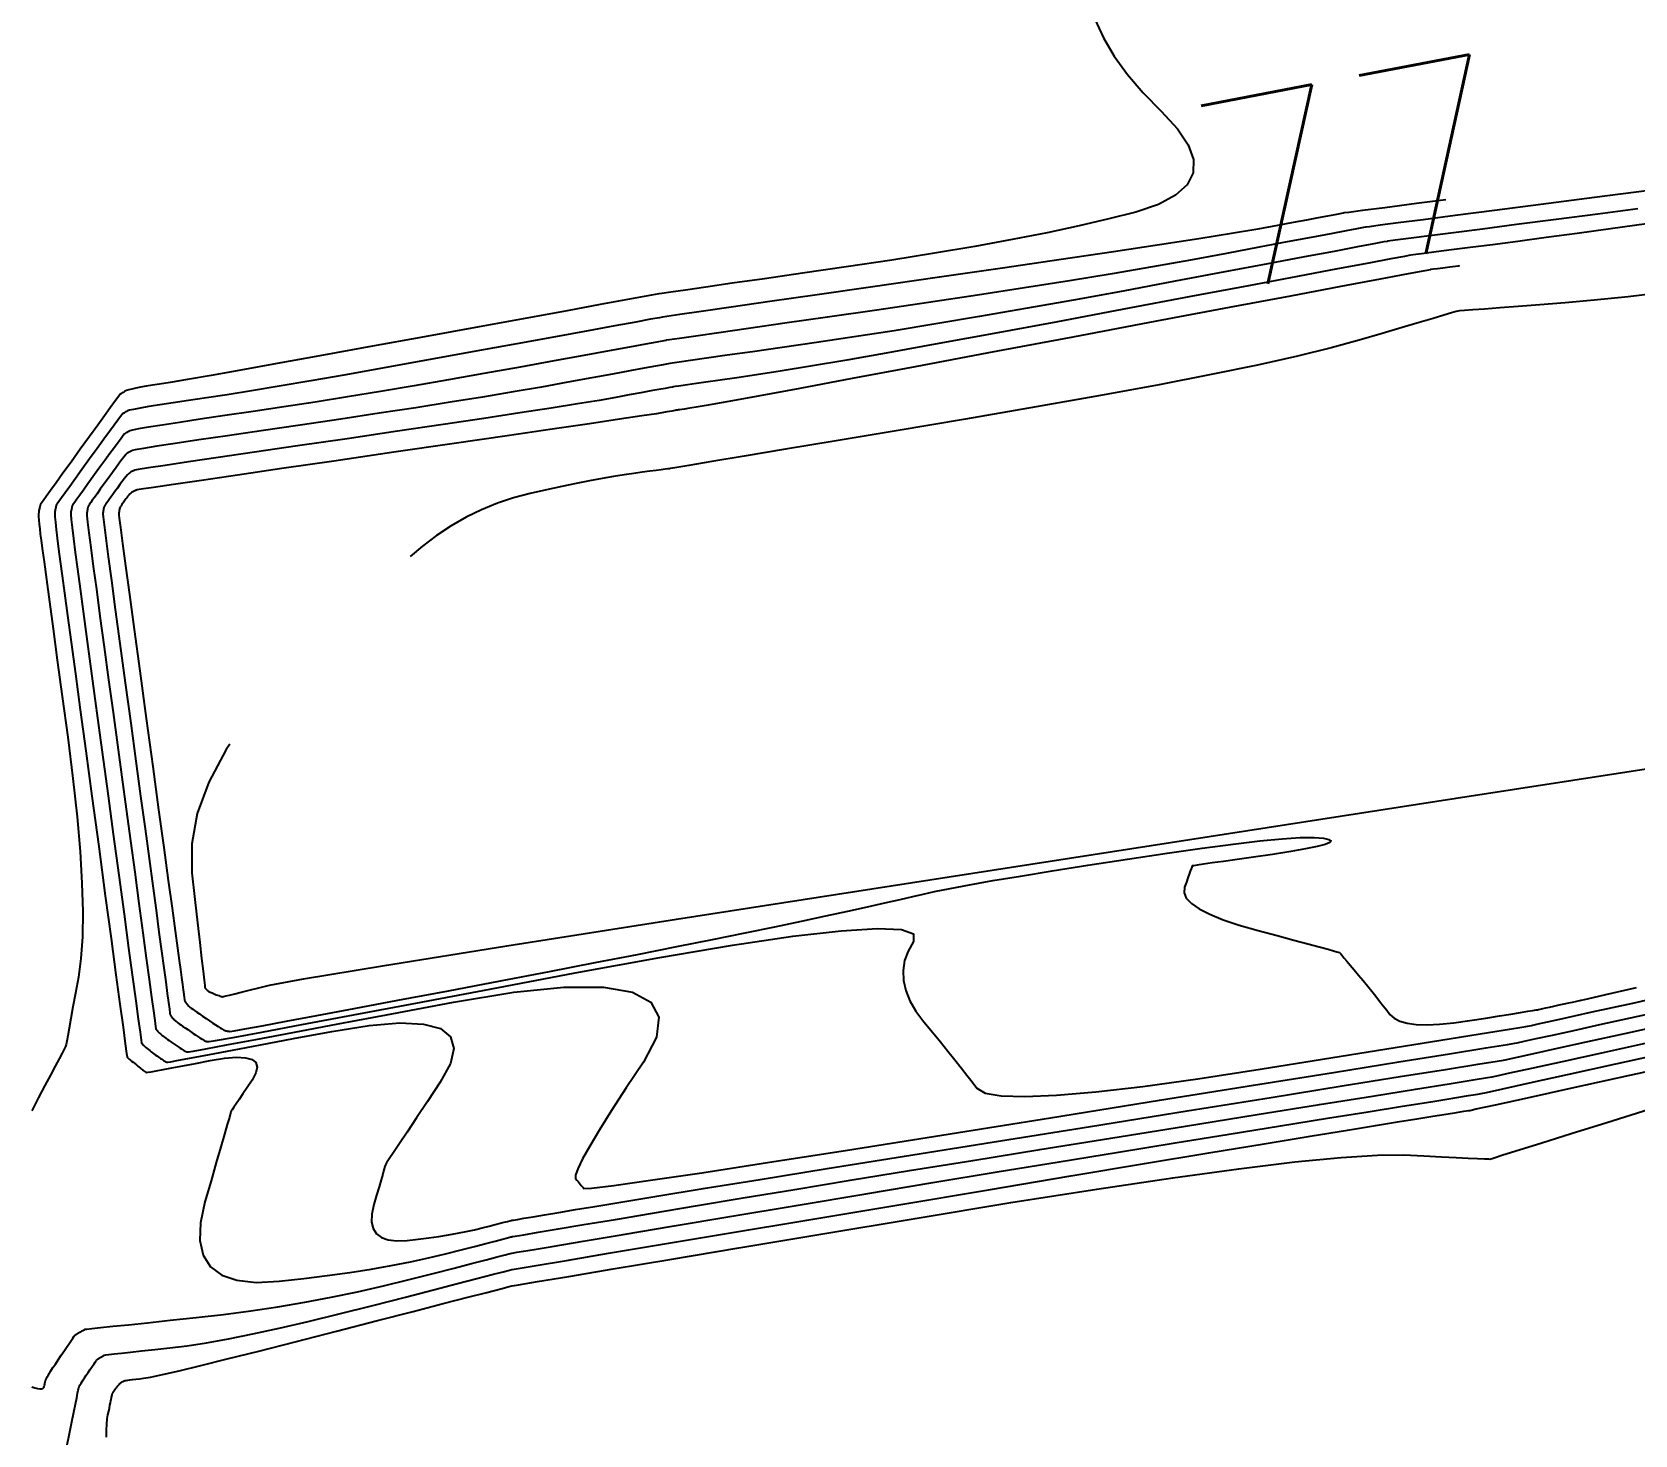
# Model space of a CAD drawing. Header units: metres. Extents: x 729358 to 732680, y 1423022 to 1426117.
# Drawn here: x 730911.2 to 730966.7, y 1425674 to 1425722.6 of the extents above; entities that cross this region are included whole.
import ezdxf

# ---------------------------------------------------------------- set-up
doc = ezdxf.new("R2010")
doc.units = ezdxf.units.M
doc.header["$MEASUREMENT"] = 0
for name, color, linetype in [('CONTOUR', 59, 'Continuous'), ('HR36 IE-Exi_Xref$0$CONTOURTEXT', 7, 'Continuous'), ('INDEX-CON', 252, 'Continuous')]:
    doc.layers.add(name, color=color, linetype=linetype)
doc.styles.add('HR36 IE-Exi_Xref$0$5mm', font='simplex', dxfattribs={"height": 5})

# ---------------------------------------------------------------- blocks, each defined once
blk = doc.blocks.new('ct 50 rai')
at = {"layer": 'CONTOUR', "flags": 128}
for points in [[(-54, -55.963), (-53.705, -56.605), (-53.329, -57.246), (-52.87, -57.884), (-52.329, -58.519), (-51.706, -59.152), (-51.139, -59.76), (-50.765, -60.319), (-50.585, -60.829), (-50.598, -61.29), (-50.805, -61.702), (-51.206, -62.066), (-51.8, -62.38), (-52.588, -62.646), (-53.519, -62.887), (-54.542, -63.127), (-55.657, -63.366), (-56.864, -63.604), (-58.164, -63.841), (-59.555, -64.077), (-61.039, -64.313), (-62.614, -64.547), (-64.135, -64.766), (-65.453, -64.956), (-66.568, -65.117), (-67.481, -65.248), (-68.191, -65.351), (-68.699, -65.424), (-69.004, -65.468), (-69.106, -65.483), (-69.108, -65.483), (-69.109, -65.483), (-69.11, -65.483), (-69.11, -65.483), (-69.111, -65.483), (-69.111, -65.483), (-69.112, -65.483), (-69.112, -65.483), (-69.239, -65.507), (-69.619, -65.576), (-70.254, -65.693), (-71.143, -65.856), (-72.285, -66.065), (-73.681, -66.321), (-75.331, -66.623), (-77.235, -66.972), (-79.155, -67.324), (-80.855, -67.633), (-82.333, -67.901), (-83.591, -68.127), (-84.627, -68.312), (-85.443, -68.454), (-86.037, -68.555), (-86.411, -68.615), (-86.66, -68.652), (-86.88, -68.687), (-87.073, -68.721), (-87.236, -68.752), (-87.372, -68.782), (-87.479, -68.81), (-87.558, -68.835), (-87.608, -68.859), (-87.642, -68.881), (-87.672, -68.899), (-87.697, -68.915), (-87.718, -68.928), (-87.734, -68.938), (-87.745, -68.945), (-87.753, -68.949), (-87.755, -68.951), (-87.756, -68.951), (-87.757, -68.951), (-87.758, -68.952), (-87.76, -68.953), (-87.762, -68.954), (-87.764, -68.955), (-87.767, -68.956), (-87.77, -68.957), (-87.794, -68.988), (-87.861, -69.079), (-87.97, -69.229), (-88.122, -69.438), (-88.317, -69.706), (-88.554, -70.034), (-88.834, -70.421), (-89.156, -70.868), (-89.478, -71.314), (-89.757, -71.702), (-89.994, -72.03), (-90.188, -72.299), (-90.34, -72.509), (-90.448, -72.66), (-90.515, -72.752), (-90.538, -72.784), (-90.54, -72.787), (-90.542, -72.79), (-90.543, -72.793), (-90.545, -72.796), (-90.546, -72.8), (-90.547, -72.803), (-90.547, -72.806), (-90.548, -72.81), (-90.549, -72.816), (-90.551, -72.826), (-90.555, -72.842), (-90.559, -72.862), (-90.565, -72.887), (-90.573, -72.916), (-90.581, -72.951), (-90.591, -72.99), (-90.599, -73.042), (-90.602, -73.116), (-90.6, -73.212), (-90.593, -73.329), (-90.581, -73.469), (-90.564, -73.63), (-90.542, -73.813), (-90.515, -74.017), (-90.475, -74.313), (-90.414, -74.767), (-90.331, -75.381), (-90.226, -76.155), (-90.101, -77.088), (-89.953, -78.181), (-89.785, -79.433), (-89.594, -80.845), (-89.413, -82.28), (-89.27, -83.602), (-89.165, -84.811), (-89.099, -85.907), (-89.072, -86.891), (-89.083, -87.761), (-89.133, -88.519), (-89.221, -89.164), (-89.322, -89.716), (-89.41, -90.195), (-89.484, -90.601), (-89.545, -90.934), (-89.592, -91.194), (-89.627, -91.382), (-89.648, -91.496), (-89.655, -91.538), (-89.671, -91.571), (-89.716, -91.658), (-89.79, -91.801), (-89.894, -91.998), (-90.027, -92.25), (-90.19, -92.556), (-90.381, -92.918), (-90.603, -93.334), (-90.84, -93.8)], [(-90.832, -103.359), (-90.727, -103.397), (-90.636, -103.421), (-90.561, -103.433), (-90.5, -103.431), (-90.454, -103.417), (-90.422, -103.39), (-90.405, -103.35), (-90.396, -103.306), (-90.389, -103.268), (-90.382, -103.236), (-90.377, -103.21), (-90.372, -103.189), (-90.369, -103.174), (-90.367, -103.164), (-90.366, -103.16), (-90.365, -103.158), (-90.363, -103.152), (-90.36, -103.143), (-90.355, -103.132), (-90.348, -103.117), (-90.341, -103.098), (-90.332, -103.077), (-90.321, -103.053), (-90.304, -103.018), (-90.273, -102.965), (-90.229, -102.893), (-90.173, -102.804), (-90.103, -102.696), (-90.02, -102.571), (-89.924, -102.427), (-89.816, -102.265), (-89.707, -102.104), (-89.613, -101.965), (-89.533, -101.846), (-89.467, -101.748), (-89.415, -101.672), (-89.377, -101.616), (-89.353, -101.582), (-89.343, -101.568), (-89.338, -101.564), (-89.328, -101.557), (-89.314, -101.548), (-89.294, -101.536), (-89.27, -101.522), (-89.242, -101.505), (-89.208, -101.486), (-89.17, -101.465), (-89.132, -101.443), (-89.099, -101.425), (-89.07, -101.409), (-89.046, -101.395), (-89.027, -101.385), (-89.013, -101.377), (-89.003, -101.372), (-88.998, -101.369), (-88.935, -101.362), (-88.753, -101.342), (-88.451, -101.31), (-88.03, -101.265), (-87.488, -101.208), (-86.827, -101.139), (-86.047, -101.057), (-85.146, -100.963), (-84.191, -100.854), (-83.244, -100.73), (-82.307, -100.589), (-81.379, -100.432), (-80.46, -100.26), (-79.551, -100.071), (-78.65, -99.866), (-77.759, -99.645), (-76.928, -99.431), (-76.207, -99.245), (-75.597, -99.087), (-75.098, -98.958), (-74.709, -98.858), (-74.43, -98.786), (-74.262, -98.743), (-74.205, -98.728), (-74.203, -98.728), (-74.201, -98.727), (-74.199, -98.727), (-74.198, -98.727), (-74.196, -98.726), (-74.194, -98.726), (-74.192, -98.726), (-74.191, -98.726), (-74.036, -98.7), (-73.573, -98.622), (-72.804, -98.493), (-71.728, -98.313), (-70.344, -98.081), (-68.653, -97.798), (-66.656, -97.463), (-64.351, -97.077), (-61.938, -96.673), (-59.615, -96.286), (-57.382, -95.916), (-55.239, -95.562), (-53.187, -95.225), (-51.225, -94.905), (-49.353, -94.602), (-47.572, -94.315), (-45.944, -94.054), (-44.532, -93.827), (-43.338, -93.636), (-42.361, -93.479), (-41.6, -93.357), (-41.056, -93.269), (-40.73, -93.217), (-40.62, -93.199), (-40.432, -93.158), (-39.871, -93.035), (-38.937, -92.829), (-37.631, -92.542), (-35.951, -92.172), (-33.899, -91.721)], [(-34.798, -61.898), (-36.689, -62.144), (-38.546, -62.384), (-40.155, -62.593), (-41.517, -62.769), (-42.631, -62.913), (-43.498, -63.026), (-44.117, -63.106), (-44.488, -63.154), (-44.612, -63.17), (-44.613, -63.17), (-44.613, -63.17), (-44.614, -63.17), (-44.615, -63.17), (-44.616, -63.17), (-44.617, -63.171), (-44.618, -63.171), (-44.619, -63.171), (-44.695, -63.185), (-44.922, -63.228), (-45.3, -63.299), (-45.828, -63.399), (-46.506, -63.527), (-47.335, -63.683), (-48.314, -63.868), (-49.444, -64.081), (-50.687, -64.311), (-52.008, -64.545), (-53.406, -64.783), (-54.882, -65.026), (-56.435, -65.273), (-58.065, -65.525), (-59.772, -65.781), (-61.557, -66.042), (-63.267, -66.288), (-64.748, -66.502), (-66.002, -66.682), (-67.028, -66.83), (-67.827, -66.945), (-68.397, -67.027), (-68.739, -67.077), (-68.854, -67.093), (-68.855, -67.094), (-68.856, -67.094), (-68.856, -67.094), (-68.857, -67.094), (-68.858, -67.094), (-68.858, -67.094), (-68.859, -67.094), (-68.86, -67.094), (-68.939, -67.109), (-69.177, -67.152), (-69.572, -67.225), (-70.126, -67.326), (-70.837, -67.457), (-71.706, -67.616), (-72.734, -67.804), (-73.919, -68.022), (-75.169, -68.248), (-76.393, -68.465), (-77.589, -68.672), (-78.758, -68.869), (-79.9, -69.056), (-81.014, -69.233), (-82.101, -69.401), (-83.162, -69.558), (-84.144, -69.702), (-84.999, -69.828), (-85.725, -69.938), (-86.324, -70.03), (-86.795, -70.105), (-87.138, -70.162), (-87.353, -70.203), (-87.439, -70.226), (-87.461, -70.239), (-87.48, -70.251), (-87.497, -70.261), (-87.51, -70.269), (-87.521, -70.276), (-87.53, -70.281), (-87.536, -70.284), (-87.539, -70.285), (-87.541, -70.286), (-87.545, -70.287), (-87.55, -70.289), (-87.557, -70.292), (-87.564, -70.295), (-87.573, -70.3), (-87.583, -70.305), (-87.595, -70.31), (-87.62, -70.335), (-87.67, -70.396), (-87.746, -70.494), (-87.848, -70.63), (-87.976, -70.802), (-88.129, -71.011), (-88.309, -71.257), (-88.513, -71.54), (-88.718, -71.824), (-88.896, -72.071), (-89.048, -72.282), (-89.174, -72.456), (-89.274, -72.595), (-89.347, -72.697), (-89.394, -72.762), (-89.415, -72.792), (-89.423, -72.803), (-89.429, -72.815), (-89.435, -72.827), (-89.44, -72.839), (-89.445, -72.851), (-89.448, -72.864), (-89.451, -72.877), (-89.453, -72.89), (-89.455, -72.905), (-89.457, -72.921), (-89.46, -72.938), (-89.464, -72.957), (-89.468, -72.978), (-89.473, -73), (-89.479, -73.024), (-89.485, -73.049), (-89.484, -73.126), (-89.469, -73.304), (-89.438, -73.582), (-89.392, -73.962), (-89.331, -74.442), (-89.255, -75.023), (-89.164, -75.705), (-89.058, -76.488), (-88.94, -77.36), (-88.811, -78.309), (-88.672, -79.336), (-88.523, -80.439), (-88.363, -81.62), (-88.193, -82.877), (-88.013, -84.212), (-87.823, -85.624), (-87.64, -86.984), (-87.481, -88.163), (-87.346, -89.162), (-87.236, -89.979), (-87.15, -90.615), (-87.088, -91.071), (-87.051, -91.345), (-87.038, -91.439), (-87.037, -91.443), (-87.035, -91.447), (-87.033, -91.451), (-87.03, -91.456), (-87.026, -91.462), (-87.022, -91.468), (-87.017, -91.475), (-87.012, -91.482), (-87.003, -91.491), (-86.99, -91.504), (-86.971, -91.522), (-86.946, -91.543), (-86.916, -91.569), (-86.881, -91.598), (-86.841, -91.632), (-86.795, -91.67), (-86.747, -91.709), (-86.699, -91.747), (-86.651, -91.784), (-86.604, -91.82), (-86.557, -91.855), (-86.51, -91.889), (-86.464, -91.922), (-86.418, -91.954), (-86.375, -91.983), (-86.336, -92.009), (-86.302, -92.032), (-86.273, -92.051), (-86.248, -92.067), (-86.228, -92.08), (-86.213, -92.088), (-86.202, -92.094), (-86.194, -92.097), (-86.185, -92.101), (-86.176, -92.103), (-86.167, -92.105), (-86.157, -92.107), (-86.148, -92.109), (-86.138, -92.109), (-86.128, -92.11), (-86.03, -92.094), (-85.757, -92.044), (-85.308, -91.96), (-84.685, -91.844), (-83.887, -91.693), (-82.913, -91.51), (-81.764, -91.292), (-80.44, -91.042), (-79.147, -90.835), (-78.088, -90.751), (-77.265, -90.788), (-76.678, -90.948), (-76.326, -91.229), (-76.21, -91.633), (-76.329, -92.158), (-76.683, -92.805), (-77.126, -93.469), (-77.509, -94.044), (-77.834, -94.531), (-78.1, -94.93), (-78.307, -95.241), (-78.455, -95.462), (-78.545, -95.596), (-78.575, -95.641), (-78.582, -95.664), (-78.602, -95.731), (-78.634, -95.841), (-78.679, -95.995), (-78.736, -96.192), (-78.806, -96.434), (-78.889, -96.718), (-78.984, -97.047), (-79.054, -97.373), (-79.063, -97.65), (-79.011, -97.879), (-78.897, -98.058), (-78.721, -98.188), (-78.484, -98.27), (-78.186, -98.302), (-77.826, -98.286), (-77.444, -98.243), (-77.078, -98.198), (-76.729, -98.149), (-76.397, -98.097), (-76.082, -98.042), (-75.783, -97.983), (-75.501, -97.922), (-75.236, -97.857), (-74.995, -97.795), (-74.786, -97.741), (-74.609, -97.695), (-74.465, -97.658), (-74.352, -97.629), (-74.271, -97.608), (-74.223, -97.595), (-74.206, -97.591), (-74.205, -97.591), (-74.204, -97.591), (-74.203, -97.591), (-74.202, -97.59), (-74.2, -97.59), (-74.198, -97.59), (-74.195, -97.589), (-74.192, -97.589), (-74.145, -97.581), (-74.009, -97.558), (-73.784, -97.52), (-73.47, -97.468), (-73.067, -97.4), (-72.575, -97.318), (-71.994, -97.221), (-71.324, -97.108), (-70.431, -96.96), (-69.18, -96.755), (-67.571, -96.494), (-65.604, -96.175), (-63.279, -95.8), (-60.596, -95.368), (-57.555, -94.88), (-54.156, -94.334), (-50.802, -93.796), (-47.895, -93.33), (-45.435, -92.935), (-43.422, -92.612), (-41.856, -92.361), (-40.738, -92.181), (-40.066, -92.074), (-39.842, -92.038), (-39.724, -92.012), (-39.373, -91.935), (-38.789, -91.806), (-37.972, -91.626), (-36.922, -91.395), (-35.639, -91.113), (-34.122, -90.779)]]:
    blk.add_lwpolyline(points, dxfattribs=at)
at = {"layer": 'CONTOUR'}
for points in [[(-34.888, -63.051), (-36.131, -63.227), (-37.289, -63.388), (-38.361, -63.534), (-39.346, -63.663), (-40.23, -63.778), (-40.996, -63.877), (-41.644, -63.961), (-42.174, -64.03), (-42.587, -64.083), (-42.882, -64.121), (-43.059, -64.144), (-43.119, -64.152), (-43.12, -64.152), (-43.121, -64.152), (-43.121, -64.153), (-43.122, -64.153), (-43.123, -64.153), (-43.123, -64.153), (-43.124, -64.153), (-43.125, -64.153), (-43.279, -64.182), (-43.742, -64.27), (-44.513, -64.415), (-45.593, -64.619), (-46.981, -64.881), (-48.676, -65.201), (-50.681, -65.579), (-52.993, -66.015), (-55.35, -66.458), (-57.489, -66.855), (-59.409, -67.208), (-61.11, -67.515), (-62.593, -67.776), (-63.857, -67.993), (-64.903, -68.164), (-65.73, -68.29), (-66.403, -68.387), (-66.986, -68.471), (-67.479, -68.543), (-67.883, -68.601), (-68.197, -68.646), (-68.422, -68.678), (-68.557, -68.698), (-68.602, -68.704), (-68.602, -68.704), (-68.603, -68.704), (-68.603, -68.705), (-68.604, -68.705), (-68.605, -68.705), (-68.606, -68.705), (-68.607, -68.705), (-68.608, -68.705), (-68.64, -68.711), (-68.734, -68.728), (-68.89, -68.757), (-69.109, -68.797), (-69.389, -68.848), (-69.731, -68.911), (-70.136, -68.985), (-70.602, -69.071), (-71.183, -69.173), (-71.931, -69.297), (-72.845, -69.443), (-73.925, -69.611), (-75.172, -69.801), (-76.586, -70.013), (-78.166, -70.246), (-79.912, -70.502), (-81.628, -70.752), (-83.117, -70.97), (-84.378, -71.155), (-85.412, -71.307), (-86.218, -71.427), (-86.796, -71.515), (-87.147, -71.57), (-87.271, -71.592), (-87.28, -71.598), (-87.288, -71.603), (-87.296, -71.607), (-87.303, -71.611), (-87.309, -71.614), (-87.314, -71.616), (-87.319, -71.618), (-87.322, -71.619), (-87.327, -71.62), (-87.333, -71.622), (-87.342, -71.626), (-87.353, -71.631), (-87.367, -71.637), (-87.382, -71.645), (-87.4, -71.653), (-87.42, -71.663), (-87.445, -71.681), (-87.48, -71.713), (-87.523, -71.76), (-87.575, -71.821), (-87.636, -71.897), (-87.705, -71.988), (-87.784, -72.093), (-87.871, -72.213), (-87.958, -72.333), (-88.035, -72.44), (-88.102, -72.534), (-88.16, -72.614), (-88.207, -72.68), (-88.245, -72.733), (-88.274, -72.773), (-88.292, -72.799), (-88.305, -72.819), (-88.317, -72.839), (-88.327, -72.86), (-88.336, -72.881), (-88.343, -72.903), (-88.35, -72.925), (-88.354, -72.948), (-88.358, -72.971), (-88.36, -72.994), (-88.363, -73.015), (-88.366, -73.034), (-88.369, -73.052), (-88.371, -73.069), (-88.374, -73.084), (-88.377, -73.097), (-88.38, -73.109), (-88.37, -73.21), (-88.335, -73.492), (-88.275, -73.953), (-88.191, -74.594), (-88.081, -75.415), (-87.946, -76.417), (-87.786, -77.598), (-87.601, -78.959), (-87.41, -80.364), (-87.232, -81.676), (-87.066, -82.895), (-86.913, -84.022), (-86.773, -85.055), (-86.646, -85.996), (-86.531, -86.844), (-86.43, -87.599), (-86.34, -88.263), (-86.262, -88.84), (-86.196, -89.329), (-86.142, -89.731), (-86.099, -90.045), (-86.068, -90.271), (-86.049, -90.409), (-86.041, -90.46), (-86.039, -90.468), (-86.035, -90.477), (-86.03, -90.486), (-86.023, -90.497), (-86.015, -90.509), (-86.006, -90.522), (-85.996, -90.537), (-85.984, -90.552), (-85.971, -90.568), (-85.956, -90.585), (-85.94, -90.602), (-85.923, -90.619), (-85.904, -90.637), (-85.884, -90.655), (-85.863, -90.674), (-85.84, -90.693), (-85.812, -90.715), (-85.774, -90.744), (-85.726, -90.779), (-85.668, -90.82), (-85.6, -90.868), (-85.523, -90.922), (-85.436, -90.983), (-85.339, -91.049), (-85.242, -91.115), (-85.156, -91.174), (-85.08, -91.225), (-85.014, -91.268), (-84.959, -91.303), (-84.915, -91.33), (-84.881, -91.35), (-84.857, -91.362), (-84.838, -91.37), (-84.819, -91.377), (-84.799, -91.383), (-84.778, -91.388), (-84.757, -91.392), (-84.736, -91.395), (-84.713, -91.397), (-84.691, -91.398), (-84.472, -91.361), (-83.864, -91.25), (-82.865, -91.065), (-81.475, -90.804), (-79.695, -90.469), (-77.525, -90.06), (-74.964, -89.576), (-72.013, -89.017), (-69.076, -88.478), (-66.56, -88.055), (-64.465, -87.747), (-62.789, -87.553), (-61.534, -87.475), (-60.7, -87.512), (-60.286, -87.664), (-60.292, -87.931), (-60.476, -88.259), (-60.594, -88.592), (-60.647, -88.93), (-60.634, -89.275), (-60.556, -89.625), (-60.413, -89.981), (-60.204, -90.343), (-59.929, -90.71), (-59.632, -91.07), (-59.354, -91.409), (-59.095, -91.728), (-58.856, -92.026), (-58.635, -92.303), (-58.434, -92.56), (-58.253, -92.796), (-58.09, -93.011), (-57.803, -93.18), (-57.248, -93.277), (-56.423, -93.302), (-55.331, -93.256), (-53.969, -93.138), (-52.339, -92.948), (-50.44, -92.687), (-48.272, -92.353), (-46.114, -92.007), (-44.244, -91.707), (-42.662, -91.453), (-41.367, -91.245), (-40.359, -91.084), (-39.64, -90.968), (-39.208, -90.899), (-39.064, -90.876), (-39.017, -90.866), (-38.876, -90.835), (-38.642, -90.783), (-38.314, -90.711), (-37.893, -90.618), (-37.378, -90.505), (-36.77, -90.371), (-36.068, -90.217), (-35.366, -90.062), (-34.757, -89.928)], [(-88.251, -105.112), (-88.247, -104.864), (-88.237, -104.651), (-88.22, -104.472), (-88.197, -104.327), (-88.173, -104.206), (-88.15, -104.098), (-88.131, -104.002), (-88.113, -103.919), (-88.099, -103.849), (-88.087, -103.792), (-88.077, -103.747), (-88.07, -103.715), (-88.064, -103.691), (-88.059, -103.669), (-88.055, -103.65), (-88.051, -103.634), (-88.047, -103.621), (-88.044, -103.61), (-88.042, -103.602), (-88.04, -103.596), (-88.037, -103.591), (-88.032, -103.583), (-88.025, -103.572), (-88.017, -103.558), (-88.006, -103.541), (-87.993, -103.522), (-87.978, -103.499), (-87.961, -103.474), (-87.943, -103.448), (-87.925, -103.423), (-87.907, -103.398), (-87.889, -103.375), (-87.871, -103.352), (-87.854, -103.33), (-87.836, -103.309), (-87.818, -103.288), (-87.8, -103.269), (-87.784, -103.252), (-87.77, -103.238), (-87.757, -103.225), (-87.746, -103.214), (-87.736, -103.205), (-87.727, -103.199), (-87.72, -103.194), (-87.713, -103.19), (-87.705, -103.186), (-87.696, -103.182), (-87.686, -103.177), (-87.675, -103.172), (-87.663, -103.166), (-87.65, -103.16), (-87.636, -103.154), (-87.613, -103.147), (-87.572, -103.138), (-87.514, -103.129), (-87.438, -103.118), (-87.346, -103.106), (-87.235, -103.093), (-87.108, -103.079), (-86.962, -103.063), (-86.723, -103.024), (-86.314, -102.937), (-85.735, -102.804), (-84.985, -102.624), (-84.065, -102.397), (-82.974, -102.123), (-81.714, -101.802), (-80.283, -101.434), (-78.861, -101.067), (-77.628, -100.749), (-76.585, -100.479), (-75.731, -100.259), (-75.065, -100.087), (-74.589, -99.964), (-74.302, -99.89), (-74.204, -99.865), (-74.201, -99.865), (-74.198, -99.864), (-74.196, -99.863), (-74.194, -99.863), (-74.192, -99.863), (-74.191, -99.862), (-74.19, -99.862), (-74.189, -99.862), (-73.971, -99.826), (-73.316, -99.716), (-72.225, -99.533), (-70.698, -99.277), (-68.735, -98.948), (-66.335, -98.546), (-63.5, -98.071), (-60.228, -97.523), (-56.909, -96.977), (-53.934, -96.508), (-51.303, -96.117), (-49.015, -95.804), (-47.07, -95.568), (-45.468, -95.409), (-44.21, -95.329), (-43.295, -95.325), (-42.598, -95.359), (-41.994, -95.388), (-41.483, -95.412), (-41.065, -95.432), (-40.739, -95.447), (-40.506, -95.458), (-40.366, -95.465), (-40.318, -95.467), (-40.205, -95.432), (-39.866, -95.326), (-39.303, -95.149), (-38.514, -94.902), (-37.501, -94.585), (-36.262, -94.197), (-34.799, -93.738)], [(-34.19, -65.428), (-35.525, -65.582), (-36.698, -65.703), (-37.709, -65.792), (-38.58, -65.859), (-39.335, -65.918), (-39.974, -65.967), (-40.497, -66.008), (-40.904, -66.039), (-41.194, -66.062), (-41.369, -66.075), (-41.428, -66.08), (-41.482, -66.096), (-41.643, -66.143), (-41.91, -66.222), (-42.284, -66.333), (-42.765, -66.476), (-43.353, -66.65), (-44.047, -66.855), (-44.848, -67.092), (-45.809, -67.356), (-46.982, -67.642), (-48.368, -67.951), (-49.967, -68.281), (-51.779, -68.633), (-53.803, -69.007), (-56.04, -69.403), (-58.489, -69.821), (-60.886, -70.224), (-62.962, -70.572), (-64.72, -70.867), (-66.158, -71.109), (-67.276, -71.297), (-68.075, -71.431), (-68.554, -71.511), (-68.714, -71.538), (-68.734, -71.541), (-68.793, -71.548), (-68.892, -71.561), (-69.031, -71.579), (-69.208, -71.603), (-69.426, -71.631), (-69.683, -71.665), (-69.979, -71.704), (-70.311, -71.751), (-70.677, -71.809), (-71.076, -71.879), (-71.509, -71.961), (-71.974, -72.053), (-72.473, -72.158), (-73.005, -72.273), (-73.57, -72.4), (-74.145, -72.551), (-74.706, -72.739), (-75.253, -72.963), (-75.786, -73.223), (-76.304, -73.52), (-76.809, -73.854), (-77.3, -74.224), (-77.729, -74.589)], [(-83.975, -81.087), (-84.102, -81.273), (-84.704, -82.404), (-85.103, -83.495), (-85.297, -84.543), (-85.288, -85.55), (-85.184, -86.475), (-85.094, -87.278), (-85.017, -87.958), (-84.954, -88.516), (-84.905, -88.951), (-84.869, -89.264), (-84.847, -89.454), (-84.838, -89.522), (-84.835, -89.529), (-84.831, -89.537), (-84.825, -89.546), (-84.818, -89.556), (-84.808, -89.567), (-84.797, -89.578), (-84.784, -89.591), (-84.77, -89.604), (-84.756, -89.617), (-84.743, -89.629), (-84.733, -89.638), (-84.724, -89.646), (-84.717, -89.652), (-84.713, -89.656), (-84.71, -89.659), (-84.709, -89.66), (-84.705, -89.661), (-84.695, -89.666), (-84.678, -89.673), (-84.655, -89.682), (-84.625, -89.695), (-84.588, -89.711), (-84.545, -89.729), (-84.495, -89.75), (-84.444, -89.771), (-84.398, -89.789), (-84.358, -89.805), (-84.323, -89.817), (-84.293, -89.827), (-84.269, -89.834), (-84.249, -89.838), (-84.235, -89.84), (-84.2, -89.833), (-84.116, -89.815), (-83.985, -89.784), (-83.805, -89.74), (-83.577, -89.685), (-83.301, -89.617), (-82.976, -89.536), (-82.604, -89.443), (-81.425, -89.226), (-78.681, -88.773), (-74.372, -88.083), (-68.497, -87.157), (-61.058, -85.995), (-52.054, -84.597), (-41.484, -82.962), (-29.35, -81.091)]]:
    blk.add_lwpolyline(points, dxfattribs=at)
at = {"layer": 'INDEX-CON'}
for points in [[(-35.186, -62.531), (-36.579, -62.716), (-38.018, -62.904), (-39.388, -63.081), (-40.575, -63.235), (-41.58, -63.365), (-42.403, -63.472), (-43.042, -63.554), (-43.499, -63.614), (-43.774, -63.649), (-43.866, -63.661), (-43.866, -63.661), (-43.867, -63.661), (-43.868, -63.661), (-43.868, -63.662), (-43.869, -63.662), (-43.87, -63.662), (-43.871, -63.662), (-43.872, -63.662), (-43.987, -63.684), (-44.332, -63.749), (-44.907, -63.857), (-45.71, -64.009), (-46.743, -64.204), (-48.006, -64.442), (-49.497, -64.723), (-51.218, -65.048), (-53.019, -65.384), (-54.748, -65.7), (-56.408, -65.995), (-57.996, -66.27), (-59.514, -66.525), (-60.961, -66.759), (-62.338, -66.973), (-63.643, -67.166), (-64.835, -67.338), (-65.867, -67.487), (-66.741, -67.612), (-67.456, -67.715), (-68.012, -67.796), (-68.409, -67.853), (-68.648, -67.887), (-68.728, -67.899), (-68.729, -67.899), (-68.729, -67.899), (-68.73, -67.899), (-68.731, -67.899), (-68.731, -67.899), (-68.732, -67.9), (-68.733, -67.9), (-68.734, -67.9), (-68.79, -67.91), (-68.955, -67.94), (-69.231, -67.991), (-69.617, -68.062), (-70.113, -68.153), (-70.719, -68.264), (-71.435, -68.395), (-72.261, -68.546), (-73.176, -68.711), (-74.162, -68.881), (-75.217, -69.058), (-76.341, -69.24), (-77.536, -69.429), (-78.8, -69.623), (-80.134, -69.823), (-81.537, -70.03), (-82.886, -70.227), (-84.058, -70.399), (-85.052, -70.546), (-85.868, -70.669), (-86.506, -70.766), (-86.967, -70.839), (-87.25, -70.886), (-87.355, -70.909), (-87.37, -70.919), (-87.384, -70.927), (-87.396, -70.934), (-87.407, -70.94), (-87.415, -70.945), (-87.422, -70.948), (-87.427, -70.951), (-87.431, -70.952), (-87.434, -70.953), (-87.439, -70.955), (-87.446, -70.958), (-87.455, -70.961), (-87.465, -70.966), (-87.478, -70.972), (-87.492, -70.979), (-87.507, -70.987), (-87.532, -71.008), (-87.575, -71.055), (-87.635, -71.127), (-87.712, -71.226), (-87.806, -71.35), (-87.917, -71.5), (-88.046, -71.675), (-88.192, -71.877), (-88.338, -72.079), (-88.465, -72.256), (-88.575, -72.408), (-88.667, -72.535), (-88.74, -72.638), (-88.796, -72.715), (-88.834, -72.768), (-88.854, -72.795), (-88.864, -72.811), (-88.873, -72.827), (-88.881, -72.843), (-88.888, -72.86), (-88.894, -72.877), (-88.899, -72.895), (-88.903, -72.912), (-88.905, -72.931), (-88.908, -72.949), (-88.91, -72.968), (-88.913, -72.986), (-88.916, -73.005), (-88.92, -73.023), (-88.924, -73.042), (-88.928, -73.061), (-88.933, -73.079), (-88.927, -73.168), (-88.902, -73.398), (-88.857, -73.768), (-88.791, -74.278), (-88.706, -74.929), (-88.6, -75.72), (-88.475, -76.652), (-88.33, -77.724), (-88.175, -78.862), (-88.021, -79.993), (-87.869, -81.116), (-87.718, -82.23), (-87.568, -83.337), (-87.42, -84.437), (-87.272, -85.528), (-87.126, -86.611), (-86.99, -87.624), (-86.872, -88.502), (-86.771, -89.245), (-86.689, -89.855), (-86.624, -90.33), (-86.578, -90.671), (-86.55, -90.877), (-86.54, -90.95), (-86.538, -90.955), (-86.535, -90.962), (-86.531, -90.969), (-86.527, -90.977), (-86.521, -90.986), (-86.514, -90.995), (-86.507, -91.006), (-86.498, -91.017), (-86.487, -91.03), (-86.473, -91.045), (-86.455, -91.062), (-86.435, -91.081), (-86.41, -91.103), (-86.383, -91.127), (-86.352, -91.153), (-86.318, -91.181), (-86.279, -91.212), (-86.236, -91.245), (-86.188, -91.281), (-86.136, -91.32), (-86.079, -91.361), (-86.017, -91.405), (-85.95, -91.452), (-85.879, -91.501), (-85.808, -91.549), (-85.746, -91.592), (-85.691, -91.628), (-85.644, -91.659), (-85.604, -91.685), (-85.572, -91.705), (-85.547, -91.719), (-85.53, -91.728), (-85.516, -91.734), (-85.502, -91.739), (-85.487, -91.743), (-85.473, -91.747), (-85.457, -91.749), (-85.442, -91.752), (-85.426, -91.753), (-85.409, -91.754), (-85.251, -91.728), (-84.81, -91.647), (-84.087, -91.512), (-83.08, -91.324), (-81.791, -91.081), (-80.219, -90.785), (-78.364, -90.434), (-76.226, -90.029), (-74.13, -89.684), (-72.397, -89.512), (-71.028, -89.512), (-70.024, -89.685), (-69.383, -90.032), (-69.107, -90.551), (-69.195, -91.242), (-69.647, -92.107), (-70.238, -93.002), (-70.745, -93.786), (-71.166, -94.457), (-71.502, -95.017), (-71.753, -95.465), (-71.919, -95.801), (-72, -96.026), (-71.995, -96.139), (-71.95, -96.194), (-71.907, -96.246), (-71.867, -96.295), (-71.831, -96.34), (-71.797, -96.383), (-71.766, -96.422), (-71.738, -96.458), (-71.713, -96.491), (-71.44, -96.48), (-70.667, -96.385), (-69.395, -96.205), (-67.623, -95.94), (-65.351, -95.591), (-62.579, -95.158), (-59.308, -94.64), (-55.537, -94.037), (-51.768, -93.432), (-48.501, -92.908), (-45.737, -92.465), (-43.475, -92.102), (-41.716, -91.82), (-40.459, -91.618), (-39.705, -91.497), (-39.453, -91.457), (-39.37, -91.439), (-39.125, -91.385), (-38.716, -91.295), (-38.143, -91.169), (-37.407, -91.007), (-36.508, -90.809), (-35.446, -90.575), (-34.22, -90.305)], [(-89.628, -105.432), (-89.534, -104.976), (-89.453, -104.58), (-89.384, -104.242), (-89.327, -103.963), (-89.281, -103.743), (-89.248, -103.582), (-89.227, -103.481), (-89.218, -103.438), (-89.215, -103.424), (-89.211, -103.411), (-89.207, -103.397), (-89.203, -103.383), (-89.198, -103.369), (-89.192, -103.354), (-89.187, -103.339), (-89.18, -103.325), (-89.17, -103.304), (-89.153, -103.274), (-89.127, -103.232), (-89.095, -103.181), (-89.054, -103.119), (-89.007, -103.046), (-88.951, -102.963), (-88.888, -102.869), (-88.825, -102.776), (-88.769, -102.694), (-88.72, -102.622), (-88.678, -102.561), (-88.643, -102.512), (-88.615, -102.473), (-88.594, -102.445), (-88.58, -102.428), (-88.569, -102.416), (-88.556, -102.405), (-88.542, -102.393), (-88.526, -102.38), (-88.508, -102.368), (-88.489, -102.355), (-88.468, -102.342), (-88.445, -102.329), (-88.423, -102.317), (-88.402, -102.305), (-88.383, -102.295), (-88.366, -102.286), (-88.351, -102.278), (-88.338, -102.272), (-88.326, -102.266), (-88.317, -102.262), (-88.274, -102.254), (-88.163, -102.24), (-87.983, -102.219), (-87.734, -102.192), (-87.417, -102.157), (-87.031, -102.116), (-86.577, -102.068), (-86.054, -102.013), (-85.457, -101.939), (-84.779, -101.833), (-84.021, -101.696), (-83.182, -101.528), (-82.262, -101.328), (-81.262, -101.097), (-80.182, -100.834), (-79.021, -100.539), (-77.894, -100.249), (-76.918, -99.997), (-76.091, -99.783), (-75.414, -99.609), (-74.887, -99.473), (-74.51, -99.375), (-74.282, -99.317), (-74.205, -99.297), (-74.202, -99.296), (-74.2, -99.296), (-74.198, -99.295), (-74.196, -99.295), (-74.194, -99.295), (-74.192, -99.294), (-74.191, -99.294), (-74.19, -99.294), (-73.981, -99.259), (-73.356, -99.154), (-72.314, -98.979), (-70.857, -98.735), (-68.983, -98.421), (-66.693, -98.038), (-63.987, -97.584), (-60.864, -97.061), (-57.691, -96.529), (-54.832, -96.051), (-52.288, -95.627), (-50.057, -95.256), (-48.141, -94.938), (-46.54, -94.674), (-45.252, -94.463), (-44.279, -94.305), (-43.514, -94.182), (-42.851, -94.076), (-42.29, -93.986), (-41.83, -93.912), (-41.472, -93.855), (-41.216, -93.813), (-41.061, -93.789), (-41.008, -93.78), (-40.785, -93.731), (-40.119, -93.585), (-39.011, -93.341), (-37.46, -92.999), (-35.466, -92.561), (-33.029, -92.024)], [(-41.364, -64.513), (-41.416, -64.519), (-41.707, -64.557), (-41.946, -64.588), (-42.132, -64.612), (-42.265, -64.629), (-42.345, -64.64), (-42.372, -64.643), (-42.373, -64.643), (-42.374, -64.644), (-42.375, -64.644), (-42.376, -64.644), (-42.376, -64.644), (-42.377, -64.644), (-42.377, -64.644), (-42.377, -64.644), (-42.571, -64.681), (-43.152, -64.79), (-44.12, -64.973), (-45.475, -65.229), (-47.218, -65.557), (-49.347, -65.959), (-51.864, -66.434), (-54.768, -66.982), (-57.682, -67.531), (-60.229, -68.011), (-62.41, -68.42), (-64.224, -68.759), (-65.672, -69.028), (-66.753, -69.227), (-67.468, -69.356), (-67.816, -69.415), (-67.971, -69.437), (-68.105, -69.456), (-68.218, -69.473), (-68.311, -69.486), (-68.383, -69.496), (-68.434, -69.504), (-68.465, -69.508), (-68.476, -69.51), (-68.476, -69.51), (-68.476, -69.51), (-68.477, -69.51), (-68.477, -69.51), (-68.478, -69.51), (-68.479, -69.51), (-68.48, -69.511), (-68.482, -69.511), (-68.49, -69.512), (-68.513, -69.516), (-68.549, -69.523), (-68.6, -69.532), (-68.665, -69.544), (-68.744, -69.559), (-68.837, -69.576), (-68.944, -69.596), (-69.19, -69.635), (-69.7, -69.713), (-70.472, -69.829), (-71.509, -69.982), (-72.808, -70.173), (-74.371, -70.402), (-76.198, -70.669), (-78.288, -70.974), (-80.371, -71.277), (-82.176, -71.54), (-83.705, -71.763), (-84.955, -71.946), (-85.929, -72.089), (-86.625, -72.191), (-87.044, -72.253), (-87.186, -72.275), (-87.189, -72.277), (-87.192, -72.279), (-87.196, -72.28), (-87.199, -72.282), (-87.203, -72.283), (-87.206, -72.284), (-87.21, -72.285), (-87.214, -72.286), (-87.22, -72.287), (-87.228, -72.29), (-87.238, -72.295), (-87.252, -72.301), (-87.268, -72.308), (-87.287, -72.317), (-87.308, -72.328), (-87.332, -72.339), (-87.358, -72.354), (-87.384, -72.372), (-87.411, -72.393), (-87.438, -72.417), (-87.465, -72.445), (-87.493, -72.477), (-87.521, -72.511), (-87.55, -72.549), (-87.578, -72.588), (-87.604, -72.625), (-87.629, -72.66), (-87.652, -72.692), (-87.674, -72.723), (-87.695, -72.752), (-87.713, -72.778), (-87.731, -72.803), (-87.746, -72.827), (-87.761, -72.852), (-87.773, -72.877), (-87.784, -72.902), (-87.793, -72.929), (-87.8, -72.956), (-87.806, -72.983), (-87.81, -73.011), (-87.813, -73.038), (-87.816, -73.062), (-87.819, -73.083), (-87.821, -73.1), (-87.823, -73.115), (-87.824, -73.126), (-87.826, -73.134), (-87.827, -73.139), (-87.813, -73.253), (-87.769, -73.585), (-87.694, -74.138), (-87.59, -74.91), (-87.456, -75.902), (-87.291, -77.113), (-87.097, -78.544), (-86.873, -80.195), (-86.645, -81.866), (-86.442, -83.36), (-86.263, -84.675), (-86.109, -85.813), (-85.978, -86.773), (-85.872, -87.555), (-85.79, -88.159), (-85.733, -88.586), (-85.69, -88.903), (-85.653, -89.178), (-85.621, -89.413), (-85.594, -89.607), (-85.573, -89.759), (-85.558, -89.871), (-85.547, -89.941), (-85.542, -89.971), (-85.539, -89.98), (-85.535, -89.991), (-85.528, -90.004), (-85.52, -90.018), (-85.51, -90.033), (-85.498, -90.05), (-85.485, -90.068), (-85.47, -90.087), (-85.455, -90.107), (-85.44, -90.125), (-85.425, -90.142), (-85.412, -90.157), (-85.398, -90.171), (-85.386, -90.184), (-85.374, -90.195), (-85.363, -90.204), (-85.344, -90.218), (-85.311, -90.242), (-85.263, -90.276), (-85.2, -90.32), (-85.122, -90.375), (-85.029, -90.439), (-84.922, -90.513), (-84.799, -90.597), (-84.676, -90.682), (-84.566, -90.756), (-84.469, -90.821), (-84.385, -90.876), (-84.315, -90.921), (-84.258, -90.956), (-84.215, -90.981), (-84.184, -90.996), (-84.16, -91.006), (-84.136, -91.015), (-84.11, -91.023), (-84.084, -91.029), (-84.057, -91.034), (-84.03, -91.038), (-84.001, -91.041), (-83.972, -91.042), (-83.828, -91.021), (-83.455, -90.955), (-82.853, -90.846), (-82.021, -90.692), (-80.96, -90.494), (-79.67, -90.251), (-78.151, -89.965), (-76.403, -89.634), (-74.596, -89.291), (-72.901, -88.966), (-71.319, -88.66), (-69.85, -88.373), (-68.492, -88.105), (-67.248, -87.856), (-66.115, -87.626), (-65.096, -87.414), (-64.172, -87.22), (-63.328, -87.04), (-62.565, -86.876), (-61.881, -86.727), (-61.278, -86.593), (-60.754, -86.475), (-60.311, -86.371), (-59.947, -86.283), (-59.554, -86.193), (-59.02, -86.086), (-58.346, -85.961), (-57.532, -85.818), (-56.577, -85.658), (-55.483, -85.479), (-54.248, -85.283), (-52.872, -85.07), (-51.501, -84.864), (-50.28, -84.69), (-49.207, -84.55), (-48.284, -84.443), (-47.51, -84.368), (-46.885, -84.327), (-46.409, -84.319), (-46.082, -84.343), (-45.89, -84.388), (-45.815, -84.44), (-45.859, -84.499), (-46.02, -84.566), (-46.301, -84.64), (-46.699, -84.722), (-47.216, -84.811), (-47.851, -84.907), (-48.502, -85.001), (-49.066, -85.082), (-49.543, -85.151), (-49.933, -85.207), (-50.237, -85.251), (-50.454, -85.282), (-50.585, -85.301), (-50.629, -85.307), (-50.633, -85.319), (-50.646, -85.354), (-50.666, -85.412), (-50.695, -85.493), (-50.733, -85.598), (-50.778, -85.726), (-50.832, -85.876), (-50.893, -86.05), (-50.911, -86.236), (-50.833, -86.423), (-50.658, -86.609), (-50.387, -86.796), (-50.02, -86.984), (-49.556, -87.172), (-48.997, -87.36), (-48.341, -87.548), (-47.681, -87.725), (-47.109, -87.879), (-46.625, -88.009), (-46.229, -88.115), (-45.921, -88.199), (-45.701, -88.258), (-45.569, -88.294), (-45.525, -88.306), (-45.515, -88.319), (-45.484, -88.357), (-45.433, -88.418), (-45.361, -88.504), (-45.269, -88.615), (-45.156, -88.749), (-45.022, -88.908), (-44.868, -89.092), (-44.708, -89.284), (-44.554, -89.47), (-44.407, -89.65), (-44.267, -89.824), (-44.134, -89.992), (-44.007, -90.154), (-43.888, -90.309), (-43.776, -90.459), (-43.637, -90.59), (-43.439, -90.691), (-43.182, -90.762), (-42.866, -90.804), (-42.49, -90.815), (-42.055, -90.796), (-41.561, -90.748), (-41.007, -90.669), (-40.461, -90.582), (-39.987, -90.506), (-39.586, -90.441), (-39.258, -90.389), (-39.003, -90.348), (-38.821, -90.319), (-38.711, -90.301), (-38.675, -90.295), (-38.663, -90.292), (-38.627, -90.285), (-38.568, -90.272), (-38.485, -90.253), (-38.378, -90.23), (-38.248, -90.201), (-38.094, -90.167), (-37.916, -90.128), (-37.738, -90.089), (-37.583, -90.055), (-37.452, -90.026), (-37.344, -90.002), (-37.259, -89.984), (-37.198, -89.97), (-37.16, -89.962), (-37.145, -89.959), (-36.931, -89.91), (-36.296, -89.763), (-35.238, -89.52)], [(-41.836, -62.223), (-42.859, -62.355), (-43.953, -62.497), (-44.734, -62.598), (-45.203, -62.659), (-45.359, -62.679), (-45.359, -62.679), (-45.36, -62.679), (-45.36, -62.679), (-45.361, -62.679), (-45.362, -62.679), (-45.363, -62.68), (-45.365, -62.68), (-45.366, -62.68), (-45.404, -62.687), (-45.513, -62.707), (-45.693, -62.741), (-45.945, -62.789), (-46.269, -62.85), (-46.664, -62.924), (-47.131, -63.012), (-47.669, -63.114), (-48.356, -63.237), (-49.268, -63.389), (-50.405, -63.571), (-51.768, -63.782), (-53.355, -64.022), (-55.169, -64.291), (-57.207, -64.589), (-59.471, -64.917), (-61.699, -65.238), (-63.63, -65.517), (-65.264, -65.752), (-66.601, -65.945), (-67.641, -66.095), (-68.384, -66.202), (-68.831, -66.266), (-68.98, -66.288), (-68.981, -66.288), (-68.982, -66.288), (-68.983, -66.288), (-68.984, -66.289), (-68.984, -66.289), (-68.985, -66.289), (-68.985, -66.289), (-68.986, -66.289), (-69.089, -66.308), (-69.398, -66.364), (-69.913, -66.459), (-70.634, -66.591), (-71.561, -66.761), (-72.694, -66.968), (-74.032, -67.214), (-75.577, -67.497), (-77.162, -67.786), (-78.624, -68.049), (-79.961, -68.287), (-81.174, -68.498), (-82.263, -68.684), (-83.228, -68.844), (-84.069, -68.978), (-84.786, -69.086), (-85.402, -69.177), (-85.94, -69.258), (-86.399, -69.329), (-86.78, -69.391), (-87.083, -69.443), (-87.308, -69.486), (-87.455, -69.519), (-87.524, -69.542), (-87.552, -69.56), (-87.576, -69.575), (-87.597, -69.588), (-87.614, -69.599), (-87.628, -69.607), (-87.638, -69.613), (-87.644, -69.616), (-87.647, -69.618), (-87.649, -69.618), (-87.651, -69.619), (-87.654, -69.62), (-87.658, -69.622), (-87.663, -69.624), (-87.669, -69.627), (-87.675, -69.63), (-87.682, -69.634), (-87.707, -69.662), (-87.765, -69.737), (-87.858, -69.862), (-87.985, -70.034), (-88.146, -70.254), (-88.342, -70.523), (-88.571, -70.839), (-88.835, -71.204), (-89.098, -71.569), (-89.327, -71.886), (-89.521, -72.156), (-89.681, -72.378), (-89.807, -72.552), (-89.898, -72.678), (-89.954, -72.757), (-89.977, -72.788), (-89.981, -72.795), (-89.985, -72.802), (-89.989, -72.81), (-89.992, -72.818), (-89.995, -72.825), (-89.997, -72.833), (-89.999, -72.842), (-90, -72.85), (-90.002, -72.86), (-90.004, -72.873), (-90.007, -72.89), (-90.012, -72.909), (-90.017, -72.932), (-90.023, -72.958), (-90.03, -72.987), (-90.038, -73.02), (-90.042, -73.084), (-90.035, -73.21), (-90.019, -73.397), (-89.992, -73.646), (-89.956, -73.955), (-89.91, -74.326), (-89.853, -74.759), (-89.787, -75.253), (-89.705, -75.858), (-89.601, -76.626), (-89.475, -77.556), (-89.327, -78.648), (-89.158, -79.902), (-88.967, -81.318), (-88.754, -82.896), (-88.52, -84.637), (-88.29, -86.345), (-88.09, -87.825), (-87.921, -89.078), (-87.783, -90.103), (-87.676, -90.901), (-87.599, -91.471), (-87.552, -91.813), (-87.537, -91.929), (-87.536, -91.93), (-87.536, -91.932), (-87.535, -91.934), (-87.533, -91.936), (-87.532, -91.938), (-87.53, -91.941), (-87.528, -91.943), (-87.526, -91.946), (-87.52, -91.952), (-87.506, -91.964), (-87.486, -91.982), (-87.458, -92.005), (-87.422, -92.035), (-87.38, -92.07), (-87.33, -92.111), (-87.272, -92.158), (-87.214, -92.205), (-87.161, -92.248), (-87.114, -92.286), (-87.072, -92.32), (-87.035, -92.348), (-87.004, -92.372), (-86.978, -92.391), (-86.958, -92.406), (-86.941, -92.417), (-86.926, -92.427), (-86.913, -92.436), (-86.902, -92.443), (-86.892, -92.449), (-86.885, -92.454), (-86.879, -92.458), (-86.875, -92.46), (-86.871, -92.461), (-86.868, -92.462), (-86.865, -92.463), (-86.861, -92.464), (-86.858, -92.465), (-86.854, -92.465), (-86.85, -92.466), (-86.846, -92.466), (-86.808, -92.46), (-86.703, -92.44), (-86.53, -92.408), (-86.29, -92.363), (-85.982, -92.305), (-85.607, -92.235), (-85.164, -92.151), (-84.654, -92.054), (-84.156, -91.975), (-83.748, -91.942), (-83.431, -91.957), (-83.204, -92.018), (-83.069, -92.127), (-83.024, -92.282), (-83.07, -92.484), (-83.206, -92.734), (-83.377, -92.99), (-83.525, -93.211), (-83.65, -93.399), (-83.752, -93.553), (-83.832, -93.672), (-83.889, -93.758), (-83.924, -93.809), (-83.935, -93.827), (-83.95, -93.876), (-83.992, -94.023), (-84.063, -94.267), (-84.162, -94.608), (-84.289, -95.047), (-84.444, -95.584), (-84.627, -96.217), (-84.839, -96.949), (-84.996, -97.675), (-85.016, -98.291), (-84.899, -98.799), (-84.646, -99.198), (-84.255, -99.488), (-83.728, -99.67), (-83.063, -99.742), (-82.262, -99.705), (-81.411, -99.611), (-80.598, -99.509), (-79.821, -99.401), (-79.082, -99.285), (-78.38, -99.162), (-77.715, -99.032), (-77.088, -98.895), (-76.498, -98.751), (-75.961, -98.613), (-75.497, -98.493), (-75.103, -98.391), (-74.781, -98.308), (-74.53, -98.243), (-74.351, -98.197), (-74.243, -98.169), (-74.206, -98.16), (-74.204, -98.159), (-74.203, -98.159), (-74.201, -98.159), (-74.2, -98.159), (-74.198, -98.158), (-74.196, -98.158), (-74.194, -98.158), (-74.192, -98.157), (-74.09, -98.14), (-73.791, -98.09), (-73.294, -98.007), (-72.599, -97.89), (-71.705, -97.741), (-70.614, -97.558), (-69.325, -97.342), (-67.838, -97.093), (-66.184, -96.817), (-64.397, -96.521), (-62.476, -96.205), (-60.422, -95.869), (-58.233, -95.513), (-55.911, -95.137), (-53.454, -94.741), (-50.864, -94.324), (-48.373, -93.925), (-46.214, -93.578), (-44.387, -93.285), (-42.891, -93.045), (-41.728, -92.859), (-40.897, -92.725), (-40.398, -92.645), (-40.231, -92.618), (-40.078, -92.585), (-39.622, -92.485), (-38.863, -92.318), (-37.801, -92.084), (-36.437, -91.784), (-34.769, -91.417)]]:
    blk.add_lwpolyline(points, dxfattribs=at)

msp = doc.modelspace()

# ---------------------------------------------------------------- block references
msp.add_blockref('ct 50 rai', (731002.018, 1425779.034, 78))

# ---------------------------------------------------------------- texts
at = {"layer": 'HR36 IE-Exi_Xref$0$CONTOURTEXT', "insert": (730956.959, 1425717.767, 154), "char_height": 6.5, "attachment_point": 5, "rotation": 10.807, "style": 'HR36 IE-Exi_Xref$0$5mm'}
msp.add_mtext('77', dxfattribs=at)

doc.saveas('drawing.dxf')
